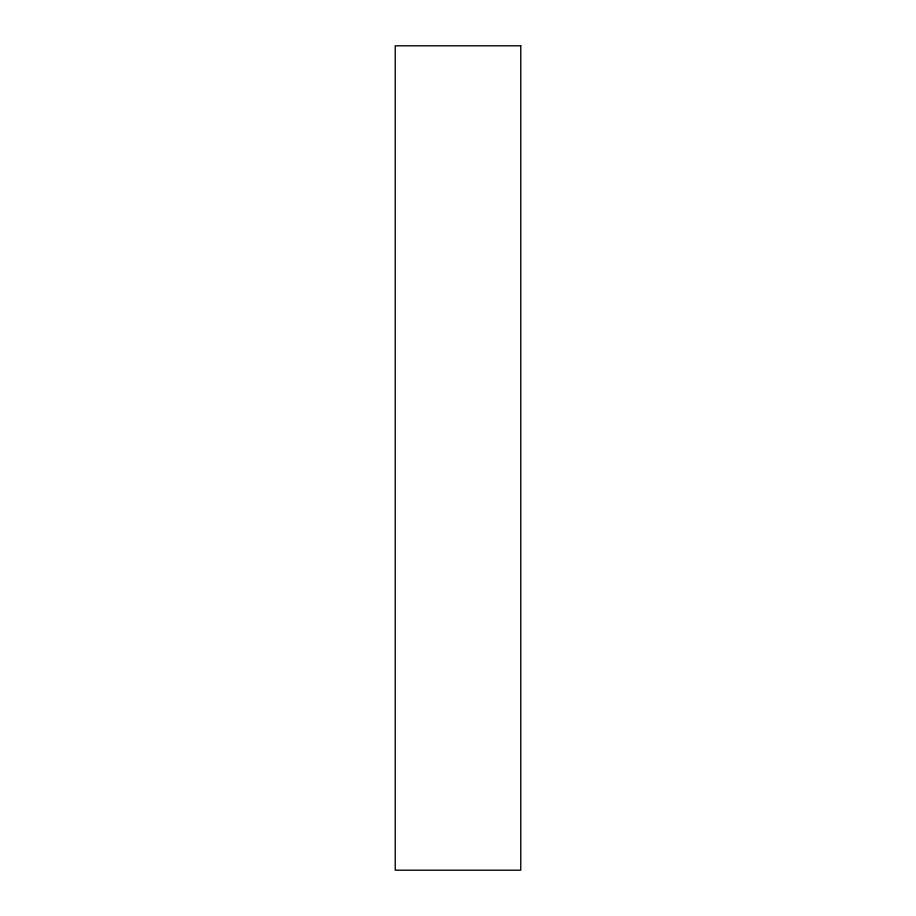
<?xml version="1.0" encoding="UTF-8"?>
<svg xmlns="http://www.w3.org/2000/svg" width="916" height="916" viewBox="0 0 916 916"><rect width="100%" height="100%" fill="white"/><g stroke="black" fill="none" stroke-linecap="round" stroke-linejoin="round"><path stroke-width="1.37" d="M520.769 45.8L395.231 45.8L395.231 870.2L520.769 870.2L520.769 45.8"/></g></svg>
